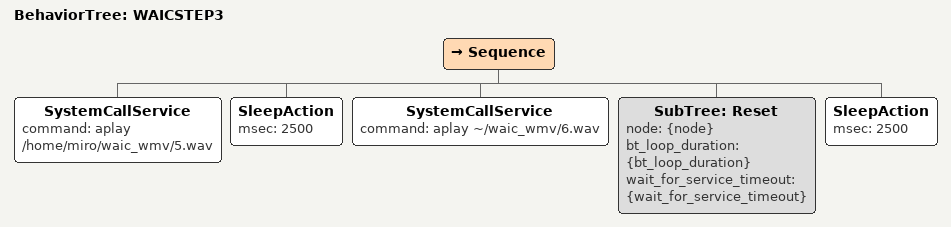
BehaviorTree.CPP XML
<?xml version="1.0" encoding="UTF-8"?>
<root BTCPP_format="4"
      main_tree_to_execute="WAICSTEP3">
  <include path="./reset.xml"/>
  <BehaviorTree ID="WAICSTEP3">
    <Sequence>
      <!-- "它除了是生活百科助手，更是你的家居生活管家" -->
      <SystemCallService command="aplay /home/miro/waic_wmv/5.wav"/>
      <SleepAction msec="2500"/>
      <!-- "嗨！colom打开干衣机门，我要做饭了，再帮我准备一杯拿铁" -->
      <SystemCallService command="aplay ~/waic_wmv/6.wav"/>
      <SubTree ID="Reset" node="{node}"
                          bt_loop_duration="{bt_loop_duration}"
                          wait_for_service_timeout="{wait_for_service_timeout}" />
      <SleepAction msec="2500"/>
    </Sequence>
  </BehaviorTree>
</root>
